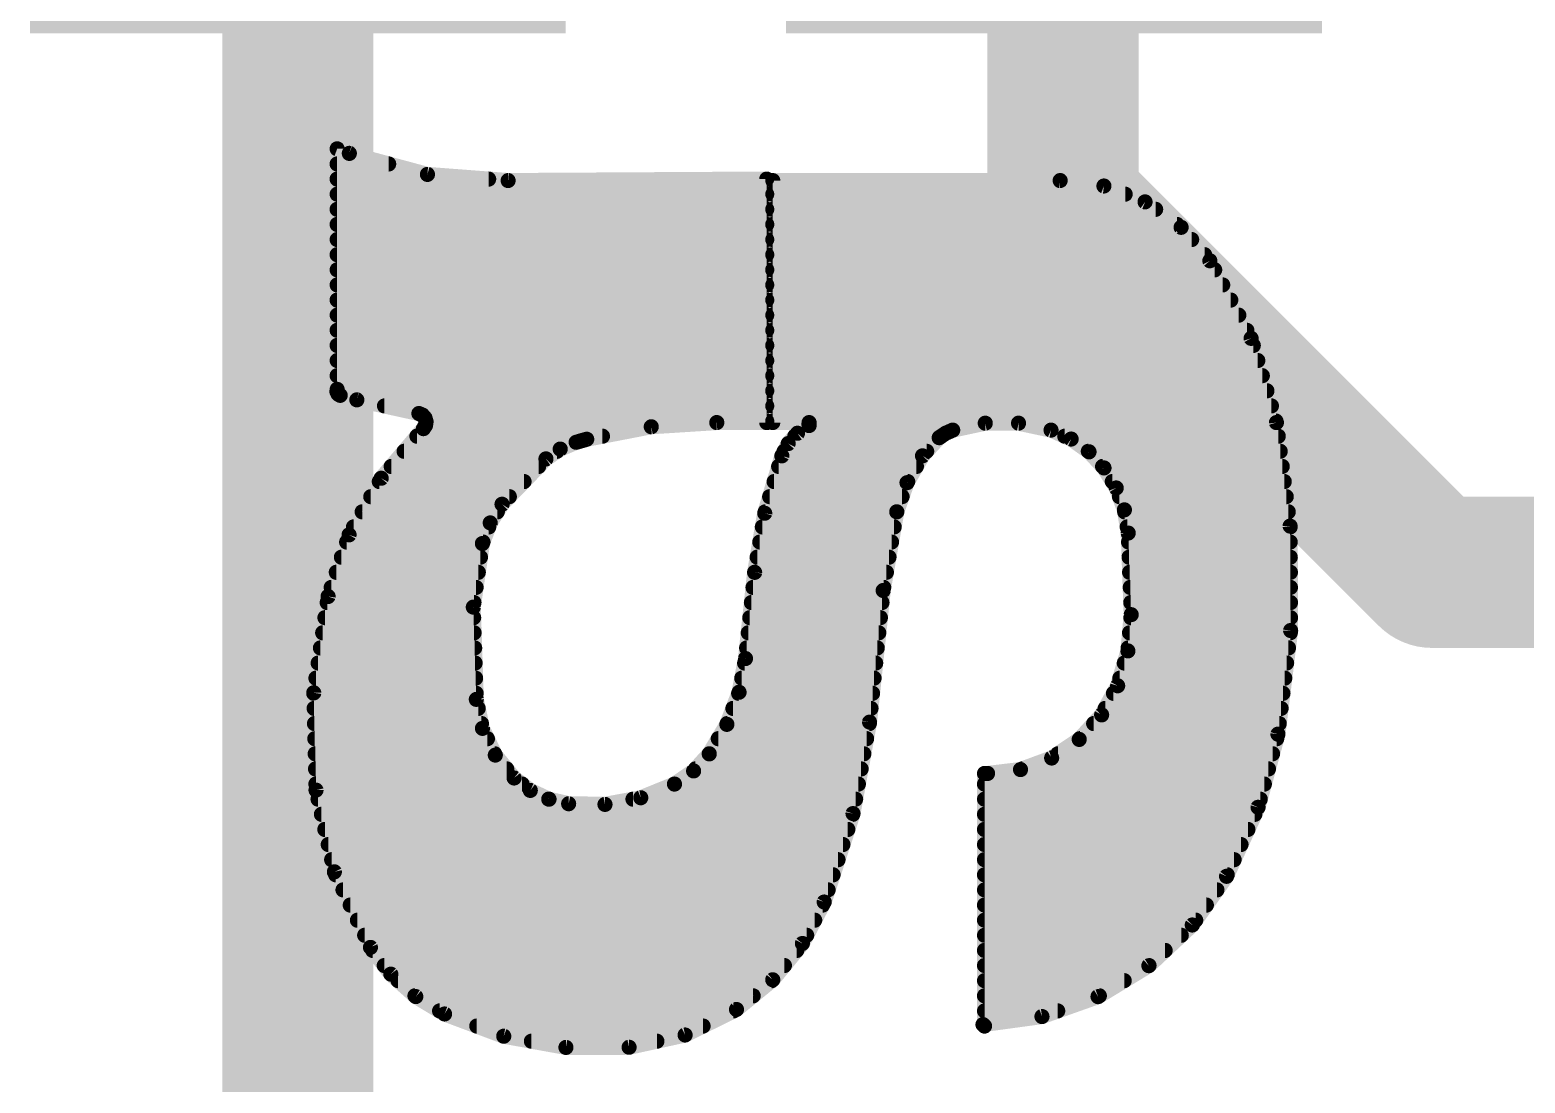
# Model space of a CAD drawing. Extents: x -15.4 to 59.8, y -10.2 to 15.4.
# Drawn here: x 7.17 to 9.681, y 4.857 to 6.626 of the extents above; entities that cross this region are included whole.
import ezdxf

# ---------------------------------------------------------------- set-up
doc = ezdxf.new("R2010")
doc.units = 0
doc.layers.add('1', color=12, linetype='CONTINUOUS')
doc.layers.add('22', color=40, linetype='CONTINUOUS')

# ---------------------------------------------------------------- blocks, each defined once
blk = doc.blocks.new('RECT')
blk.add_solid([(-0.5, -0.5), (0.5, -0.5), (-0.5, 0.5), (0.5, 0.5)])

msp = doc.modelspace()

# ---------------------------------------------------------------- linework, layer by layer
at = {"layer": '1', "const_width": 0.254}
for points in [[(7.62, 6.97), (7.62, 4.46)], [(8.905, 6.97), (8.905, 6.335)], [(9.525, 5.715), (8.905, 6.335)], [(10.795, 5.715), (9.525, 5.715)]]:
    msp.add_lwpolyline(points, dxfattribs=at)
at = {"layer": '1', "const_width": 0.127}
for points in [[(8.9499, 6.3799, 1), (8.8601, 6.2901)], [(8.8415, 6.335, 1), (8.9685, 6.335)], [(9.525, 5.7785, 1), (9.525, 5.6515)], [(9.4801, 5.6701, 1), (9.5699, 5.7599)]]:
    msp.add_lwpolyline(points, format="xyb", dxfattribs=at)
at = {"layer": '22', "const_width": 0.0127}
for points in [[(7.6924, 6.4262, 1), (7.6796, 6.4262)], [(7.6882, 6.4322, 1), (7.6838, 6.4202)], [(7.7081, 6.4247, 1), (7.7047, 6.4125)], [(7.7042, 6.4126, 1), (7.7086, 6.4246)], [(7.686, 6.4072, 1), (7.686, 6.3944)], [(7.7725, 6.3944, 1), (7.7725, 6.4072)], [(7.686, 6.3818, 1), (7.686, 6.369)], [(7.8381, 6.3896, 1), (7.8371, 6.3769)], [(7.836, 6.3771, 1), (7.8393, 6.3894)], [(7.9404, 6.369, 1), (7.9404, 6.3818)], [(7.9731, 6.3792, 1), (7.9731, 6.3666)], [(7.9726, 6.3666, 1), (7.9736, 6.3792)], [(8.4138, 6.3754, 1), (8.4011, 6.3754)], [(8.4074, 6.3691, 1), (8.4074, 6.3817)], [(8.4176, 6.3793, 1), (8.4176, 6.3666)], [(8.4239, 6.3729, 1), (8.4113, 6.3729)], [(8.901, 6.3792, 1), (8.8994, 6.3666)], [(8.9002, 6.3666, 1), (8.9002, 6.3793)], [(7.686, 6.3564, 1), (7.686, 6.3437)], [(8.4074, 6.3437, 1), (8.4074, 6.3564)], [(8.4176, 6.3564, 1), (8.4176, 6.3437)], [(8.976, 6.3697, 1), (8.9714, 6.3579)], [(8.9729, 6.3575, 1), (8.9745, 6.3701)], [(9.0094, 6.3437, 1), (9.0094, 6.3564)], [(7.686, 6.331, 1), (7.686, 6.3182)], [(8.4074, 6.3182, 1), (8.4074, 6.331)], [(8.4176, 6.331, 1), (8.4176, 6.3182)], [(9.0465, 6.3423, 1), (9.0391, 6.3319)], [(9.0405, 6.3312, 1), (9.0451, 6.343)], [(9.0605, 6.3182, 1), (9.0605, 6.331)], [(7.686, 6.3056, 1), (7.686, 6.2928)], [(8.4074, 6.2928, 1), (8.4074, 6.3056)], [(8.4176, 6.3056, 1), (8.4176, 6.2928)], [(9.0965, 6.2928, 1), (9.0965, 6.3056)], [(9.1081, 6.2985, 1), (9.0985, 6.2902)], [(9.0996, 6.2892, 1), (9.107, 6.2996)], [(7.686, 6.2802, 1), (7.686, 6.2675)], [(8.4074, 6.2675, 1), (8.4074, 6.2802)], [(8.4176, 6.2802, 1), (8.4176, 6.2675)], [(9.121, 6.2675, 1), (9.121, 6.2802)], [(7.686, 6.2548, 1), (7.686, 6.242)], [(8.4074, 6.242, 1), (8.4074, 6.2548)], [(8.4176, 6.2548, 1), (8.4176, 6.242)], [(9.1428, 6.242, 1), (9.1428, 6.2548)], [(7.686, 6.2294, 1), (7.686, 6.2166)], [(8.4074, 6.2166, 1), (8.4074, 6.2294)], [(8.4176, 6.2294, 1), (8.4176, 6.2166)], [(9.1572, 6.2412, 1), (9.146, 6.2352)], [(9.1468, 6.2341, 1), (9.1564, 6.2423)], [(9.1597, 6.2166, 1), (9.1597, 6.2294)], [(7.686, 6.204, 1), (7.686, 6.1913)], [(8.4074, 6.1913, 1), (8.4074, 6.204)], [(8.4176, 6.204, 1), (8.4176, 6.1913)], [(9.1732, 6.1913, 1), (9.1732, 6.204)], [(7.686, 6.1786, 1), (7.686, 6.1658)], [(8.4074, 6.1658, 1), (8.4074, 6.1786)], [(8.4176, 6.1786, 1), (8.4176, 6.1658)], [(9.1867, 6.1658, 1), (9.1867, 6.1786)], [(7.686, 6.1532, 1), (7.686, 6.1405)], [(8.4074, 6.1405, 1), (8.4074, 6.1532)], [(8.4176, 6.1532, 1), (8.4176, 6.1405)], [(9.2002, 6.1405, 1), (9.2002, 6.1532)], [(7.686, 6.1278, 1), (7.686, 6.1151)], [(8.4074, 6.1151, 1), (8.4074, 6.1278)], [(8.4176, 6.1278, 1), (8.4176, 6.1151)], [(9.2137, 6.1151, 1), (9.2137, 6.1278)], [(7.686, 6.1024, 1), (7.686, 6.0896)], [(8.4074, 6.0896, 1), (8.4074, 6.1024)], [(8.4176, 6.1024, 1), (8.4176, 6.0896)], [(9.227, 6.1097, 1), (9.2148, 6.106)], [(9.2153, 6.1049, 1), (9.2265, 6.1109)], [(9.2245, 6.0896, 1), (9.2245, 6.1024)], [(7.686, 6.077, 1), (7.686, 6.0643)], [(8.4074, 6.0643, 1), (8.4074, 6.077)], [(8.4176, 6.077, 1), (8.4176, 6.0643)], [(9.2321, 6.0643, 1), (9.2321, 6.077)], [(7.686, 6.0516, 1), (7.686, 6.0389)], [(8.4074, 6.0389, 1), (8.4074, 6.0516)], [(8.4176, 6.0516, 1), (8.4176, 6.0389)], [(9.2397, 6.0389, 1), (9.2397, 6.0516)], [(7.6858, 6.0262, 1), (7.6858, 6.0134)], [(7.6913, 6.021, 1), (7.68, 6.0153)], [(7.6796, 6.0223, 1), (7.6924, 6.0223)], [(7.6923, 6.0218, 1), (7.6797, 6.0228)], [(7.6909, 6.0198, 1), (7.6842, 6.009)], [(8.4074, 6.0134, 1), (8.4074, 6.0262)], [(8.4176, 6.0262, 1), (8.4176, 6.0134)], [(9.2474, 6.0134, 1), (9.2474, 6.0262)], [(7.6793, 6.0187, 1), (7.692, 6.0176)], [(7.6819, 6.0115, 1), (7.6932, 6.0173)], [(7.6928, 6.0183, 1), (7.6894, 6.0061)], [(7.6878, 6.0068, 1), (7.6944, 6.0176)], [(7.7205, 6.0108, 1), (7.7177, 5.9984)], [(7.7174, 5.9985, 1), (7.7208, 6.0107)], [(7.7655, 6.0008, 1), (7.7655, 5.9881)], [(8.4074, 5.9881, 1), (8.4074, 6.0008)], [(8.4176, 6.0008, 1), (8.4176, 5.9881)], [(9.255, 5.9881, 1), (9.255, 6.0008)], [(7.8257, 5.9875, 1), (7.8207, 5.9759)], [(7.8218, 5.9755, 1), (7.8246, 5.9879)], [(7.8339, 5.9834, 1), (7.8244, 5.9749)], [(7.8266, 5.9733, 1), (7.8317, 5.985)], [(7.8395, 5.9761, 1), (7.8274, 5.9725)], [(7.835, 5.9754, 1), (7.835, 5.9627)], [(7.8287, 5.9701, 1), (7.8382, 5.9785)], [(7.8416, 5.9672, 1), (7.829, 5.969)], [(7.8292, 5.9663, 1), (7.8414, 5.9699)], [(8.3236, 5.9729, 1), (8.3236, 5.9601)], [(8.324, 5.9602, 1), (8.3232, 5.9728)], [(8.4074, 5.9627, 1), (8.4074, 5.9754)], [(8.4074, 5.9601, 1), (8.4074, 5.9729)], [(8.4176, 5.9754, 1), (8.4176, 5.9627)], [(8.4176, 5.9729, 1), (8.4176, 5.9601)], [(8.4848, 5.9665, 1), (8.4722, 5.9665)], [(8.4785, 5.9601, 1), (8.4785, 5.9729)], [(8.7744, 5.9718, 1), (8.7744, 5.9591)], [(8.7757, 5.9593, 1), (8.7731, 5.9717)], [(8.8316, 5.9717, 1), (8.829, 5.9593)], [(8.8303, 5.9591, 1), (8.8303, 5.9718)], [(9.2697, 5.9673, 1), (9.2571, 5.9657)], [(9.2626, 5.9627, 1), (9.2626, 5.9754)], [(7.82, 5.95, 1), (7.82, 5.9372)], [(7.8255, 5.9598, 1), (7.8361, 5.9528)], [(7.8356, 5.9522, 1), (7.826, 5.9604)], [(7.8281, 5.9626, 1), (7.8406, 5.9608)], [(7.8397, 5.9582, 1), (7.8291, 5.9652)], [(8.1069, 5.9324, 1), (8.1033, 5.9446)], [(8.1315, 5.9372, 1), (8.1315, 5.95)], [(8.2131, 5.9658, 1), (8.2139, 5.9531)], [(8.2147, 5.9532, 1), (8.2122, 5.9657)], [(8.4011, 5.9665, 1), (8.4138, 5.9665)], [(8.4113, 5.9665, 1), (8.4239, 5.9665)], [(8.4546, 5.95, 1), (8.4546, 5.9372)], [(8.4556, 5.9539, 1), (8.4626, 5.9433)], [(8.4638, 5.9443, 1), (8.4543, 5.9528)], [(8.4722, 5.9614, 1), (8.4848, 5.9614)], [(8.482, 5.9561, 1), (8.475, 5.9667)], [(8.6934, 5.9463, 1), (8.7006, 5.9359)], [(8.7017, 5.9368, 1), (8.6923, 5.9454)], [(8.7006, 5.9372, 1), (8.7006, 5.95)], [(8.7052, 5.9544, 1), (8.7103, 5.9427)], [(8.7114, 5.9433, 1), (8.7042, 5.9538)], [(8.7185, 5.96, 1), (8.7211, 5.9476)], [(8.7223, 5.948, 1), (8.7173, 5.9596)], [(8.8875, 5.9596, 1), (8.8823, 5.948)], [(8.8836, 5.9476, 1), (8.8862, 5.96)], [(8.9079, 5.95, 1), (8.9079, 5.9372)], [(8.9223, 5.944, 1), (8.915, 5.9337)], [(9.2573, 5.9647, 1), (9.2695, 5.9683)], [(9.2664, 5.9372, 1), (9.2664, 5.95)], [(7.7984, 5.9246, 1), (7.7984, 5.9119)], [(8.0581, 5.9278, 1), (8.0631, 5.9161)], [(8.0552, 5.9119, 1), (8.0552, 5.9246)], [(8.0642, 5.9167, 1), (8.057, 5.9272)], [(8.0856, 5.9395, 1), (8.0892, 5.9273)], [(8.0899, 5.9276, 1), (8.0849, 5.9392)], [(8.1039, 5.9447, 1), (8.1063, 5.9323)], [(8.4367, 5.9246, 1), (8.4367, 5.9119)], [(8.4388, 5.9355, 1), (8.4482, 5.927)], [(8.4491, 5.9284, 1), (8.4379, 5.9342)], [(8.676, 5.9119, 1), (8.676, 5.9246)], [(8.9161, 5.933, 1), (8.9212, 5.9446)], [(8.9475, 5.9246, 1), (8.9475, 5.9119)], [(8.9534, 5.9217, 1), (8.944, 5.9131)], [(8.945, 5.9122, 1), (8.9524, 5.9225)], [(9.2698, 5.9119, 1), (9.2698, 5.9246)], [(7.7768, 5.8992, 1), (7.7768, 5.8864)], [(8.0243, 5.8864, 1), (8.0243, 5.8992)], [(8.033, 5.9107, 1), (8.0402, 5.9003)], [(8.0412, 5.9011, 1), (8.032, 5.9099)], [(8.4275, 5.8992, 1), (8.4275, 5.8864)], [(8.4272, 5.9135, 1), (8.4384, 5.9077)], [(8.4389, 5.9088, 1), (8.4267, 5.9124)], [(8.6587, 5.8864, 1), (8.6587, 5.8992)], [(8.6643, 5.9149, 1), (8.6737, 5.9063)], [(8.6745, 5.9074, 1), (8.6635, 5.9138)], [(8.9715, 5.8992, 1), (8.9715, 5.8864)], [(8.9792, 5.8936, 1), (8.9684, 5.887)], [(8.9691, 5.886, 1), (8.9785, 5.8946)], [(9.2731, 5.8864, 1), (9.2731, 5.8992)], [(7.7568, 5.8738, 1), (7.7568, 5.861)], [(7.7551, 5.8771, 1), (7.7648, 5.8689)], [(7.7655, 5.8699, 1), (7.7544, 5.8761)], [(7.9998, 5.861, 1), (7.9998, 5.8738)], [(8.4199, 5.8738, 1), (8.4199, 5.861)], [(8.649, 5.8635, 1), (8.6371, 5.8677)], [(8.6441, 5.861, 1), (8.6441, 5.8738)], [(8.9878, 5.8738, 1), (8.9878, 5.861)], [(9.2765, 5.861, 1), (9.2765, 5.8738)], [(7.7424, 5.8484, 1), (7.7424, 5.8357)], [(7.9752, 5.8357, 1), (7.9752, 5.8484)], [(8.4123, 5.8484, 1), (8.4123, 5.8357)], [(8.6347, 5.8357, 1), (8.6347, 5.8484)], [(8.6375, 5.8688, 1), (8.6486, 5.8624)], [(9.0003, 5.8589, 1), (8.9884, 5.8545)], [(8.9889, 5.8534, 1), (8.9998, 5.86)], [(8.9998, 5.8484, 1), (8.9998, 5.8357)], [(9.2799, 5.8357, 1), (9.2799, 5.8484)], [(7.728, 5.823, 1), (7.728, 5.8102)], [(7.9549, 5.8102, 1), (7.9549, 5.823)], [(7.9583, 5.8337, 1), (7.9675, 5.8249)], [(7.9683, 5.8259, 1), (7.9575, 5.8327)], [(8.4103, 5.8131, 1), (8.3978, 5.8152)], [(8.4048, 5.823, 1), (8.4048, 5.8102)], [(8.6321, 5.8155, 1), (8.6195, 5.8177)], [(8.6258, 5.8102, 1), (8.6258, 5.823)], [(9.0144, 5.8209, 1), (9.0018, 5.8188)], [(9.0086, 5.823, 1), (9.0086, 5.8102)], [(9.0021, 5.8176, 1), (9.014, 5.8221)], [(9.2832, 5.8102, 1), (9.2832, 5.823)], [(7.7135, 5.7976, 1), (7.7135, 5.7848)], [(7.9377, 5.8014, 1), (7.9484, 5.7946)], [(7.949, 5.7957, 1), (7.9371, 5.8002)], [(7.9405, 5.7848, 1), (7.9405, 5.7976)], [(8.4001, 5.7976, 1), (8.4001, 5.7848)], [(8.398, 5.816, 1), (8.4101, 5.8124)], [(8.6198, 5.8187, 1), (8.6318, 5.8145)], [(8.6214, 5.7848, 1), (8.6214, 5.7976)], [(9.0128, 5.7976, 1), (9.0128, 5.7848)], [(9.2927, 5.7927, 1), (9.28, 5.7926)], [(9.2864, 5.7848, 1), (9.2864, 5.7976)], [(7.7019, 5.7722, 1), (7.7019, 5.7595)], [(7.7005, 5.7811, 1), (7.7115, 5.7748)], [(7.712, 5.7759, 1), (7.7, 5.78)], [(7.9362, 5.7624, 1), (7.9236, 5.7642)], [(7.9309, 5.7595, 1), (7.9309, 5.7722)], [(8.3958, 5.7722, 1), (8.3958, 5.7595)], [(8.617, 5.7595, 1), (8.617, 5.7722)], [(9.0208, 5.7812, 1), (9.0082, 5.7808)], [(9.0082, 5.78, 1), (9.0208, 5.782)], [(9.0151, 5.7722, 1), (9.0151, 5.7595)], [(9.2801, 5.7918, 1), (9.2927, 5.7935)], [(9.2865, 5.7595, 1), (9.2865, 5.7722)], [(7.6932, 5.7468, 1), (7.6932, 5.734)], [(7.924, 5.7656, 1), (7.9358, 5.761)], [(7.9266, 5.734, 1), (7.9266, 5.7468)], [(8.3914, 5.7468, 1), (8.3914, 5.734)], [(8.6127, 5.734, 1), (8.6127, 5.7468)], [(9.016, 5.7468, 1), (9.016, 5.734)], [(9.2866, 5.734, 1), (9.2866, 5.7468)], [(7.6846, 5.7214, 1), (7.6846, 5.7086)], [(7.923, 5.7086, 1), (7.923, 5.7214)], [(8.3871, 5.7214, 1), (8.3871, 5.7086)], [(8.3934, 5.7143, 1), (8.3808, 5.7157)], [(8.6083, 5.7086, 1), (8.6083, 5.7214)], [(9.0169, 5.7214, 1), (9.0169, 5.7086)], [(9.2868, 5.7086, 1), (9.2868, 5.7214)], [(7.676, 5.696, 1), (7.676, 5.6833)], [(7.9193, 5.6833, 1), (7.9193, 5.696)], [(8.3844, 5.696, 1), (8.3844, 5.6833)], [(8.3808, 5.7161, 1), (8.3934, 5.7139)], [(8.6039, 5.6833, 1), (8.6039, 5.696)], [(9.0178, 5.696, 1), (9.0178, 5.6833)], [(9.2869, 5.6833, 1), (9.2869, 5.696)], [(7.6693, 5.6706, 1), (7.6693, 5.6578)], [(7.6771, 5.6735, 1), (7.6645, 5.6753)], [(7.6648, 5.6764, 1), (7.6768, 5.6724)], [(7.9157, 5.6578, 1), (7.9157, 5.6706)], [(8.3817, 5.6706, 1), (8.3817, 5.6578)], [(8.5967, 5.6856, 1), (8.6093, 5.6834)], [(8.6093, 5.6838, 1), (8.5967, 5.6852)], [(8.6009, 5.6578, 1), (8.6009, 5.6706)], [(9.0188, 5.6706, 1), (9.0188, 5.6578)], [(9.287, 5.6578, 1), (9.287, 5.6706)], [(7.6655, 5.6452, 1), (7.6655, 5.6325)], [(7.9209, 5.6568, 1), (7.9083, 5.6564)], [(7.9083, 5.6575, 1), (7.9209, 5.6557)], [(7.9152, 5.6325, 1), (7.9152, 5.6452)], [(8.379, 5.6452, 1), (8.379, 5.6325)], [(8.5983, 5.6325, 1), (8.5983, 5.6452)], [(9.019, 5.6452, 1), (9.019, 5.6325)], [(9.0258, 5.6433, 1), (9.0132, 5.6445)], [(9.0132, 5.6437, 1), (9.0258, 5.6441)], [(9.2871, 5.6325, 1), (9.2871, 5.6452)], [(7.6617, 5.6198, 1), (7.6617, 5.6071)], [(7.916, 5.6071, 1), (7.916, 5.6198)], [(8.3764, 5.6198, 1), (8.3764, 5.6071)], [(8.5956, 5.6071, 1), (8.5956, 5.6198)], [(9.0167, 5.6198, 1), (9.0167, 5.6071)], [(9.2935, 5.6165, 1), (9.2809, 5.618)], [(9.2867, 5.6071, 1), (9.2867, 5.6198)], [(7.6579, 5.5944, 1), (7.6579, 5.5816)], [(7.9169, 5.5816, 1), (7.9169, 5.5944)], [(8.3737, 5.5944, 1), (8.3737, 5.5816)], [(8.593, 5.5816, 1), (8.593, 5.5944)], [(9.0144, 5.5944, 1), (9.0144, 5.5816)], [(9.2809, 5.6172, 1), (9.2936, 5.6173)], [(9.2836, 5.5816, 1), (9.2836, 5.5944)], [(7.6541, 5.569, 1), (7.6541, 5.5563)], [(7.9177, 5.5563, 1), (7.9177, 5.569)], [(8.3703, 5.569, 1), (8.3703, 5.5563)], [(8.3655, 5.5709, 1), (8.3781, 5.5695)], [(8.378, 5.569, 1), (8.3656, 5.5714)], [(8.5904, 5.5563, 1), (8.5904, 5.569)], [(9.0079, 5.569, 1), (9.0079, 5.5563)], [(9.0076, 5.5837, 1), (9.0203, 5.5825)], [(9.02, 5.5813, 1), (9.0079, 5.5849)], [(9.2805, 5.5563, 1), (9.2805, 5.569)], [(7.6503, 5.5436, 1), (7.6503, 5.5309)], [(7.9185, 5.5309, 1), (7.9185, 5.5436)], [(8.3655, 5.5436, 1), (8.3655, 5.5309)], [(8.5877, 5.5309, 1), (8.5877, 5.5436)], [(9.0004, 5.5436, 1), (9.0004, 5.5309)], [(9.2774, 5.5309, 1), (9.2774, 5.5436)], [(7.653, 5.5128, 1), (7.6403, 5.5125)], [(7.6467, 5.5182, 1), (7.6467, 5.5054)], [(7.9194, 5.5054, 1), (7.9194, 5.5182)], [(8.3603, 5.5182, 1), (8.3603, 5.5054)], [(8.3669, 5.5113, 1), (8.355, 5.5158)], [(8.5851, 5.5054, 1), (8.5851, 5.5182)], [(8.9897, 5.5182, 1), (8.9897, 5.5054)], [(8.9906, 5.5263, 1), (9.0028, 5.5227)], [(9.0023, 5.5214, 1), (8.9911, 5.5276)], [(9.2743, 5.5054, 1), (9.2743, 5.5182)], [(7.6404, 5.5136, 1), (7.653, 5.5117)], [(7.6473, 5.4928, 1), (7.6473, 5.4801)], [(7.9259, 5.5029, 1), (7.9135, 5.5003)], [(7.9134, 5.5014, 1), (7.926, 5.5018)], [(7.9229, 5.4801, 1), (7.9229, 5.4928)], [(8.3506, 5.4928, 1), (8.3506, 5.4801)], [(8.3547, 5.5148, 1), (8.3672, 5.5124)], [(8.5825, 5.4801, 1), (8.5825, 5.4928)], [(8.9758, 5.4928, 1), (8.9758, 5.4801)], [(9.2712, 5.4801, 1), (9.2712, 5.4928)], [(8.5863, 5.4624, 1), (8.5739, 5.4646)], [(8.9643, 5.4787, 1), (8.9754, 5.4725)], [(8.9745, 5.4713, 1), (8.9651, 5.4799)], [(7.6479, 5.4674, 1), (7.6479, 5.4546)], [(7.9357, 5.4557, 1), (7.9243, 5.4501)], [(7.9238, 5.4516, 1), (7.9362, 5.4542)], [(7.9283, 5.4546, 1), (7.9283, 5.4674)], [(8.3345, 5.462, 1), (8.3464, 5.4574)], [(8.341, 5.4674, 1), (8.341, 5.4546)], [(8.3459, 5.4564, 1), (8.335, 5.463)], [(8.5738, 5.4642, 1), (8.5864, 5.4628)], [(8.5797, 5.4546, 1), (8.5797, 5.4674)], [(8.9565, 5.4674, 1), (8.9565, 5.4546)], [(9.2596, 5.444, 1), (9.2722, 5.4424)], [(9.272, 5.4415, 1), (9.2598, 5.4449)], [(9.2681, 5.4546, 1), (9.2681, 5.4674)], [(7.6485, 5.442, 1), (7.6485, 5.4292)], [(7.9383, 5.4292, 1), (7.9383, 5.442)], [(8.3261, 5.442, 1), (8.3261, 5.4292)], [(8.5751, 5.4292, 1), (8.5751, 5.442)], [(8.9275, 5.4387, 1), (8.9369, 5.4301)], [(8.9333, 5.442, 1), (8.9333, 5.4292)], [(8.9357, 5.4291, 1), (8.9286, 5.4397)], [(9.2638, 5.4292, 1), (9.2638, 5.442)], [(7.6491, 5.4166, 1), (7.6491, 5.4039)], [(7.9565, 5.4121, 1), (7.9467, 5.404)], [(7.9459, 5.4053, 1), (7.9573, 5.4108)], [(7.9505, 5.4039, 1), (7.9505, 5.4166)], [(8.3054, 5.4135, 1), (8.3164, 5.4069)], [(8.3109, 5.4166, 1), (8.3109, 5.4039)], [(8.3156, 5.4059, 1), (8.3062, 5.4145)], [(8.5705, 5.4039, 1), (8.5705, 5.4166)], [(8.8824, 5.4085, 1), (8.8895, 5.3979)], [(8.8881, 5.3973, 1), (8.8837, 5.4092)], [(8.8963, 5.4166, 1), (8.8963, 5.4039)], [(9.2569, 5.4039, 1), (9.2569, 5.4166)], [(7.6497, 5.3912, 1), (7.6497, 5.3784)], [(7.9707, 5.3784, 1), (7.9707, 5.3912)], [(7.9871, 5.3746, 1), (7.9793, 5.3646)], [(7.9783, 5.3656, 1), (7.9881, 5.3736)], [(8.2799, 5.3857, 1), (8.2893, 5.3772)], [(8.2882, 5.3762, 1), (8.281, 5.3867)], [(8.2877, 5.3912, 1), (8.2877, 5.3784)], [(8.5659, 5.3784, 1), (8.5659, 5.3912)], [(8.7732, 5.3836, 1), (8.7732, 5.3708)], [(8.7796, 5.3772, 1), (8.7669, 5.3772)], [(8.7775, 5.3835, 1), (8.7789, 5.3709)], [(8.7782, 5.3708, 1), (8.7782, 5.3836)], [(8.8314, 5.3897, 1), (8.8358, 5.3778)], [(8.8364, 5.3912, 1), (8.8364, 5.3784)], [(8.8344, 5.3775, 1), (8.8329, 5.3901)], [(9.25, 5.3784, 1), (9.25, 5.3912)], [(7.6503, 5.3658, 1), (7.6503, 5.353)], [(7.6567, 5.3506, 1), (7.6443, 5.3478)], [(7.6442, 5.3491, 1), (7.6568, 5.3493)], [(7.9965, 5.353, 1), (7.9965, 5.3658)], [(8.0131, 5.3545, 1), (8.0076, 5.343)], [(8.0065, 5.3437, 1), (8.0142, 5.3538)], [(8.1935, 5.3423, 1), (8.1983, 5.3305)], [(8.197, 5.3302, 1), (8.1947, 5.3427)], [(8.2525, 5.3658, 1), (8.2525, 5.353)], [(8.2489, 5.3646, 1), (8.2561, 5.3542)], [(8.2549, 5.3535, 1), (8.2501, 5.3653)], [(8.5613, 5.353, 1), (8.5613, 5.3658)], [(8.7732, 5.3658, 1), (8.7732, 5.353)], [(9.2431, 5.353, 1), (9.2431, 5.3658)], [(7.6539, 5.3404, 1), (7.6539, 5.3277)], [(8.0428, 5.3403, 1), (8.0399, 5.3279)], [(8.0386, 5.3284, 1), (8.044, 5.3398)], [(8.0418, 5.3277, 1), (8.0418, 5.3404)], [(8.0748, 5.3327, 1), (8.0746, 5.3201)], [(8.0733, 5.3202, 1), (8.0761, 5.3326)], [(8.1346, 5.3315, 1), (8.137, 5.319)], [(8.1357, 5.3189, 1), (8.1359, 5.3316)], [(8.1828, 5.3404, 1), (8.1828, 5.3277)], [(8.5567, 5.3277, 1), (8.5567, 5.3404)], [(8.7732, 5.3404, 1), (8.7732, 5.3277)], [(9.2264, 5.322, 1), (9.2386, 5.3187)], [(9.2383, 5.3177, 1), (9.2267, 5.323)], [(9.2362, 5.3277, 1), (9.2362, 5.3404)], [(7.6596, 5.315, 1), (7.6596, 5.3022)], [(8.5461, 5.3109, 1), (8.5586, 5.3087)], [(8.5583, 5.3078, 1), (8.5463, 5.3118)], [(8.5519, 5.3022, 1), (8.5519, 5.315)], [(8.7732, 5.315, 1), (8.7732, 5.3022)], [(9.2271, 5.3022, 1), (9.2271, 5.315)], [(7.6653, 5.2896, 1), (7.6653, 5.2768)], [(8.5436, 5.2768, 1), (8.5436, 5.2896)], [(8.7732, 5.2896, 1), (8.7732, 5.2768)], [(9.2155, 5.2768, 1), (9.2155, 5.2896)], [(7.671, 5.2642, 1), (7.671, 5.2515)], [(8.5354, 5.2515, 1), (8.5354, 5.2642)], [(8.7732, 5.2642, 1), (8.7732, 5.2515)], [(9.2039, 5.2515, 1), (9.2039, 5.2642)], [(7.6768, 5.2388, 1), (7.6768, 5.226)], [(7.6871, 5.2147, 1), (7.6756, 5.2093)], [(8.5271, 5.226, 1), (8.5271, 5.2388)], [(8.7732, 5.2388, 1), (8.7732, 5.226)], [(9.1923, 5.226, 1), (9.1923, 5.2388)], [(7.6751, 5.2106, 1), (7.6875, 5.2134)], [(7.6837, 5.2134, 1), (7.6837, 5.2006)], [(8.5188, 5.2006, 1), (8.5188, 5.2134)], [(8.7732, 5.2134, 1), (8.7732, 5.2006)], [(9.1738, 5.2071, 1), (9.1854, 5.2019)], [(9.1848, 5.2008, 1), (9.1744, 5.2082)], [(9.1807, 5.2006, 1), (9.1807, 5.2134)], [(7.6958, 5.188, 1), (7.6958, 5.1753)], [(8.5095, 5.1583, 1), (8.4983, 5.1643)], [(8.5105, 5.1753, 1), (8.5105, 5.188)], [(8.7732, 5.188, 1), (8.7732, 5.1753)], [(9.1635, 5.1753, 1), (9.1635, 5.188)], [(7.708, 5.1626, 1), (7.708, 5.1498)], [(8.4979, 5.1633, 1), (8.5099, 5.1593)], [(8.5012, 5.1498, 1), (8.5012, 5.1626)], [(8.7732, 5.1626, 1), (8.7732, 5.1498)], [(9.1457, 5.1498, 1), (9.1457, 5.1626)], [(7.7201, 5.1372, 1), (7.7201, 5.1244)], [(8.4879, 5.1244, 1), (8.4879, 5.1372)], [(8.7732, 5.1372, 1), (8.7732, 5.1244)], [(9.1169, 5.1264, 1), (9.1273, 5.1191)], [(9.1265, 5.1181, 1), (9.1178, 5.1274)], [(9.1278, 5.1244, 1), (9.1278, 5.1372)], [(7.7322, 5.1118, 1), (7.7322, 5.0991)], [(7.747, 5.0889, 1), (7.7368, 5.0813)], [(8.4617, 5.0946, 1), (8.4729, 5.0887)], [(8.4722, 5.0876, 1), (8.4624, 5.0957)], [(8.4745, 5.0991, 1), (8.4745, 5.1118)], [(8.7732, 5.1118, 1), (8.7732, 5.0991)], [(9.1036, 5.0991, 1), (9.1036, 5.1118)], [(7.7362, 5.0824, 1), (7.7476, 5.0878)], [(7.7458, 5.0864, 1), (7.7458, 5.0736)], [(8.4578, 5.0736, 1), (8.4578, 5.0864)], [(8.7732, 5.0864, 1), (8.7732, 5.0736)], [(9.0765, 5.0736, 1), (9.0765, 5.0864)], [(7.7651, 5.061, 1), (7.7651, 5.0483)], [(7.7804, 5.0449, 1), (7.7719, 5.0355)], [(7.7711, 5.0364, 1), (7.7812, 5.0441)], [(8.4371, 5.0483, 1), (8.4371, 5.061)], [(8.7732, 5.061, 1), (8.7732, 5.0483)], [(9.0448, 5.059, 1), (9.0535, 5.0498)], [(9.0525, 5.049, 1), (9.0459, 5.0598)], [(9.0494, 5.0483, 1), (9.0494, 5.061)], [(7.7884, 5.0356, 1), (7.7884, 5.0229)], [(8.4126, 5.0347, 1), (8.4225, 5.0267)], [(8.4216, 5.0258, 1), (8.4135, 5.0356)], [(8.4157, 5.0229, 1), (8.4157, 5.0356)], [(8.7732, 5.0356, 1), (8.7732, 5.0229)], [(9.0078, 5.0229, 1), (9.0078, 5.0356)], [(7.8167, 5.0102, 1), (7.8167, 4.9974)], [(7.8214, 5.0079, 1), (7.8148, 4.9971)], [(7.8139, 4.9978, 1), (7.8223, 5.0072)], [(8.3846, 4.9974, 1), (8.3846, 5.0102)], [(8.7732, 5.0102, 1), (8.7732, 4.9974)], [(8.9605, 5.0079, 1), (8.9671, 4.997)], [(8.9659, 4.9965, 1), (8.9617, 5.0084)], [(8.966, 4.9974, 1), (8.966, 5.0102)], [(7.858, 4.9848, 1), (7.858, 4.9721)], [(7.8686, 4.9792, 1), (7.8642, 4.9674)], [(7.8631, 4.9679, 1), (7.8697, 4.9787)], [(8.3526, 4.9858, 1), (8.3606, 4.976)], [(8.3516, 4.9721, 1), (8.3516, 4.9848)], [(8.3594, 4.9752, 1), (8.3538, 4.9866)], [(8.7732, 4.9848, 1), (8.7732, 4.9721)], [(8.8675, 4.975, 1), (8.8718, 4.963)], [(8.8705, 4.9627, 1), (8.8688, 4.9753)], [(8.8961, 4.9721, 1), (8.8961, 4.9848)], [(7.9205, 4.9594, 1), (7.9205, 4.9466)], [(7.9669, 4.9422, 1), (7.9646, 4.9297)], [(7.9635, 4.93, 1), (7.968, 4.9419)], [(8.2675, 4.9437, 1), (8.2732, 4.9323)], [(8.2717, 4.9318, 1), (8.269, 4.9442)], [(8.3005, 4.9466, 1), (8.3005, 4.9594)], [(8.7697, 4.9618, 1), (8.7715, 4.9492)], [(8.775, 4.9601, 1), (8.7662, 4.9509)], [(8.7669, 4.953, 1), (8.7796, 4.953)], [(8.7688, 4.9484, 1), (8.7776, 4.9576)], [(8.0123, 4.934, 1), (8.0123, 4.9212)], [(8.0702, 4.9235, 1), (8.0702, 4.9108)], [(8.0691, 4.9109, 1), (8.0713, 4.9234)], [(8.1749, 4.9236, 1), (8.1777, 4.9112)], [(8.1763, 4.9111, 1), (8.1763, 4.9237)], [(8.2229, 4.9212, 1), (8.2229, 4.934)]]:
    msp.add_lwpolyline(points, format="xyb", dxfattribs=at)
at = {"layer": '22', "const_width": 0.0254}
for points in [[(7.686, 6.0223), (7.686, 6.4262)], [(7.686, 6.4262), (7.7064, 6.4186)], [(7.7064, 6.4186), (7.8376, 6.3832)], [(7.686, 6.4008), (7.7725, 6.4008)], [(7.686, 6.3754), (7.9404, 6.3754)], [(7.8376, 6.3832), (7.9731, 6.3729)], [(7.9731, 6.3729), (8.4074, 6.3754)], [(8.4074, 6.3754), (8.4074, 5.9665)], [(8.4176, 5.9665), (8.4176, 6.3729)], [(8.4176, 6.3729), (8.9002, 6.3729)], [(8.9002, 6.3729), (8.9737, 6.3638)], [(7.686, 6.35), (8.4074, 6.35)], [(8.4176, 6.35), (9.0094, 6.35)], [(8.9737, 6.3638), (9.0428, 6.3371)], [(7.686, 6.3246), (8.4074, 6.3246)], [(8.4176, 6.3246), (9.0605, 6.3246)], [(9.0428, 6.3371), (9.1033, 6.2944)], [(7.686, 6.2992), (8.4074, 6.2992)], [(8.4176, 6.2992), (9.0965, 6.2992)], [(9.1033, 6.2944), (9.1516, 6.2382)], [(7.686, 6.2738), (8.4074, 6.2738)], [(8.4176, 6.2738), (9.121, 6.2738)], [(7.686, 6.2484), (8.4074, 6.2484)], [(8.4176, 6.2484), (9.1428, 6.2484)], [(7.686, 6.223), (8.4074, 6.223)], [(8.4176, 6.223), (9.1597, 6.223)], [(9.1516, 6.2382), (9.2209, 6.1079)], [(7.686, 6.1976), (8.4074, 6.1976)], [(8.4176, 6.1976), (9.1732, 6.1976)], [(7.686, 6.1722), (8.4074, 6.1722)], [(8.4176, 6.1722), (9.1867, 6.1722)], [(7.686, 6.1468), (8.4074, 6.1468)], [(8.4176, 6.1468), (9.2002, 6.1468)], [(7.686, 6.1214), (8.4074, 6.1214)], [(8.4176, 6.1214), (9.2137, 6.1214)], [(7.686, 6.096), (8.4074, 6.096)], [(8.4176, 6.096), (9.2245, 6.096)], [(9.2209, 6.1079), (9.2634, 5.9665)], [(7.686, 6.0706), (8.4074, 6.0706)], [(8.4176, 6.0706), (9.2321, 6.0706)], [(7.686, 6.0452), (8.4074, 6.0452)], [(8.4176, 6.0452), (9.2397, 6.0452)], [(7.6857, 6.0181), (7.686, 6.0223)], [(7.6875, 6.0144), (7.6857, 6.0181)], [(7.6858, 6.0198), (8.4074, 6.0198)], [(7.6911, 6.0122), (7.6875, 6.0144)], [(8.4176, 6.0198), (9.2474, 6.0198)], [(7.7191, 6.0046), (7.6911, 6.0122)], [(7.8232, 5.9817), (7.7191, 6.0046)], [(7.7655, 5.9944), (8.4074, 5.9944)], [(8.4176, 5.9944), (9.255, 5.9944)], [(7.8291, 5.9791), (7.8232, 5.9817)], [(7.8334, 5.9743), (7.8291, 5.9791)], [(7.8353, 5.9681), (7.8334, 5.9743)], [(7.8344, 5.9617), (7.8353, 5.9681)], [(7.835, 5.969), (8.4074, 5.969)], [(8.3236, 5.9665), (8.2135, 5.9595)], [(8.4074, 5.9665), (8.3236, 5.9665)], [(8.4176, 5.969), (9.2626, 5.969)], [(8.4785, 5.9665), (8.4176, 5.9665)], [(8.4785, 5.9614), (8.4785, 5.9665)], [(8.7744, 5.9655), (8.7198, 5.9538)], [(8.8303, 5.9655), (8.7744, 5.9655)], [(8.8849, 5.9538), (8.8303, 5.9655)], [(9.2634, 5.9665), (9.2864, 5.7926)], [(7.76, 5.873), (7.8308, 5.9563)], [(7.82, 5.9436), (8.1315, 5.9436)], [(7.8308, 5.9563), (7.8344, 5.9617)], [(8.1051, 5.9385), (8.0874, 5.9334)], [(8.2135, 5.9595), (8.1051, 5.9385)], [(8.4435, 5.9313), (8.4591, 5.9486)], [(8.4546, 5.9436), (8.7006, 5.9436)], [(8.4591, 5.9486), (8.4785, 5.9614)], [(8.697, 5.9411), (8.669, 5.9106)], [(8.7078, 5.9485), (8.697, 5.9411)], [(8.7198, 5.9538), (8.7078, 5.9485)], [(8.9187, 5.9388), (8.8849, 5.9538)], [(8.9079, 5.9436), (9.2664, 5.9436)], [(8.9487, 5.9174), (8.9187, 5.9388)], [(7.7984, 5.9182), (8.0552, 5.9182)], [(8.0606, 5.9219), (8.0366, 5.9055)], [(8.0874, 5.9334), (8.0606, 5.9219)], [(8.4328, 5.9106), (8.4435, 5.9313)], [(8.4367, 5.9182), (8.676, 5.9182)], [(8.9475, 5.9182), (9.2698, 5.9182)], [(8.9738, 5.8903), (8.9487, 5.9174)], [(7.7768, 5.8928), (8.0243, 5.8928)], [(8.0366, 5.9055), (7.9629, 5.8293)], [(8.404, 5.8142), (8.4328, 5.9106)], [(8.4275, 5.8928), (8.6587, 5.8928)], [(8.669, 5.9106), (8.6431, 5.8656)], [(8.9715, 5.8928), (9.2731, 5.8928)], [(8.9944, 5.8567), (8.9738, 5.8903)], [(7.706, 5.7779), (7.76, 5.873)], [(7.7568, 5.8674), (7.9998, 5.8674)], [(8.4199, 5.8674), (8.6441, 5.8674)], [(8.6431, 5.8656), (8.6258, 5.8166)], [(8.9878, 5.8674), (9.2765, 5.8674)], [(7.7424, 5.842), (7.9752, 5.842)], [(8.4123, 5.842), (8.6347, 5.842)], [(9.0081, 5.8198), (8.9944, 5.8567)], [(8.9998, 5.842), (9.2799, 5.842)], [(7.728, 5.8166), (7.9549, 5.8166)], [(7.9629, 5.8293), (7.9431, 5.798)], [(8.3871, 5.715), (8.404, 5.8142)], [(8.4048, 5.8166), (8.6258, 5.8166)], [(8.6258, 5.8166), (8.603, 5.6845)], [(9.0145, 5.781), (9.0081, 5.8198)], [(9.0086, 5.8166), (9.2832, 5.8166)], [(7.7135, 5.7912), (7.9405, 5.7912)], [(7.9431, 5.798), (7.9299, 5.7633)], [(8.4001, 5.7912), (8.6214, 5.7912)], [(9.0128, 5.7912), (9.2864, 5.7912)], [(9.2864, 5.7926), (9.2872, 5.6173)], [(7.6708, 5.6744), (7.706, 5.7779)], [(7.7019, 5.7658), (7.9309, 5.7658)], [(7.9299, 5.7633), (7.9146, 5.6566)], [(8.3958, 5.7658), (8.617, 5.7658)], [(9.0195, 5.6439), (9.0145, 5.781)], [(9.0151, 5.7658), (9.2865, 5.7658)], [(7.6932, 5.7404), (7.9266, 5.7404)], [(8.3914, 5.7404), (8.6127, 5.7404)], [(9.016, 5.7404), (9.2866, 5.7404)], [(7.6846, 5.715), (7.923, 5.715)], [(8.3718, 5.5702), (8.3871, 5.715)], [(8.3871, 5.715), (8.6083, 5.715)], [(9.0169, 5.715), (9.2868, 5.715)], [(7.676, 5.6896), (7.9193, 5.6896)], [(8.3844, 5.6896), (8.6039, 5.6896)], [(9.0178, 5.6896), (9.2869, 5.6896)], [(7.6467, 5.5127), (7.6708, 5.6744)], [(7.6693, 5.6642), (7.9157, 5.6642)], [(8.3817, 5.6642), (8.6009, 5.6642)], [(8.603, 5.6845), (8.5801, 5.4635)], [(9.0188, 5.6642), (9.287, 5.6642)], [(7.6655, 5.6388), (7.9152, 5.6388)], [(7.9146, 5.6566), (7.9197, 5.5016)], [(8.379, 5.6388), (8.5983, 5.6388)], [(9.014, 5.5831), (9.0195, 5.6439)], [(9.019, 5.6388), (9.2871, 5.6388)], [(7.6617, 5.6134), (7.916, 5.6134)], [(8.3764, 5.6134), (8.5956, 5.6134)], [(9.0167, 5.6134), (9.2867, 5.6134)], [(9.2872, 5.6173), (9.2659, 5.4432)], [(7.6579, 5.588), (7.9169, 5.588)], [(8.3737, 5.588), (8.593, 5.588)], [(9.0144, 5.588), (9.2836, 5.588)], [(7.6541, 5.5626), (7.9177, 5.5626)], [(8.361, 5.5136), (8.3718, 5.5702)], [(8.3703, 5.5626), (8.5904, 5.5626)], [(8.9967, 5.5245), (9.014, 5.5831)], [(9.0079, 5.5626), (9.2805, 5.5626)], [(7.6503, 5.5372), (7.9185, 5.5372)], [(8.3655, 5.5372), (8.5877, 5.5372)], [(9.0004, 5.5372), (9.2774, 5.5372)], [(7.6505, 5.3492), (7.6467, 5.5127)], [(7.6467, 5.5118), (7.9194, 5.5118)], [(8.3405, 5.4597), (8.361, 5.5136)], [(8.3603, 5.5118), (8.5851, 5.5118)], [(8.9698, 5.4756), (8.9967, 5.5245)], [(8.9897, 5.5118), (9.2743, 5.5118)], [(7.6473, 5.4864), (7.9229, 5.4864)], [(7.9197, 5.5016), (7.93, 5.4529)], [(8.3506, 5.4864), (8.5825, 5.4864)], [(8.9758, 5.4864), (9.2712, 5.4864)], [(8.5801, 5.4635), (8.5523, 5.3098)], [(8.9322, 5.4344), (8.9698, 5.4756)], [(7.6479, 5.461), (7.9283, 5.461)], [(7.93, 5.4529), (7.9516, 5.408)], [(8.3109, 5.4102), (8.3405, 5.4597)], [(8.341, 5.461), (8.5797, 5.461)], [(8.9565, 5.461), (9.2681, 5.461)], [(9.2659, 5.4432), (9.2325, 5.3203)], [(7.6485, 5.4356), (7.9383, 5.4356)], [(8.3261, 5.4356), (8.5751, 5.4356)], [(8.8859, 5.4032), (8.9322, 5.4344)], [(8.9333, 5.4356), (9.2638, 5.4356)], [(7.6491, 5.4102), (7.9505, 5.4102)], [(7.9516, 5.408), (7.9832, 5.3696)], [(8.2846, 5.3814), (8.3109, 5.4102)], [(8.3109, 5.4102), (8.5705, 5.4102)], [(8.8336, 5.3838), (8.8859, 5.4032)], [(8.8963, 5.4102), (9.2569, 5.4102)], [(7.6497, 5.3848), (7.9707, 5.3848)], [(7.9832, 5.3696), (8.0104, 5.3487)], [(8.2525, 5.3594), (8.2846, 5.3814)], [(8.2877, 5.3848), (8.5659, 5.3848)], [(8.7732, 4.953), (8.7732, 5.3772)], [(8.7732, 5.3772), (8.7782, 5.3772)], [(8.7782, 5.3772), (8.8336, 5.3838)], [(8.8364, 5.3848), (9.25, 5.3848)], [(7.6503, 5.3594), (7.9965, 5.3594)], [(7.6813, 5.212), (7.6505, 5.3492)], [(8.0104, 5.3487), (8.0413, 5.3341)], [(8.1358, 5.3253), (8.1959, 5.3364)], [(8.1959, 5.3364), (8.2525, 5.3594)], [(8.2525, 5.3594), (8.5613, 5.3594)], [(8.7732, 5.3594), (9.2431, 5.3594)], [(7.6539, 5.334), (8.0418, 5.334)], [(8.0413, 5.3341), (8.0747, 5.3264)], [(8.0747, 5.3264), (8.1358, 5.3253)], [(8.1828, 5.334), (8.5567, 5.334)], [(8.7732, 5.334), (9.2362, 5.334)], [(9.2325, 5.3203), (9.1796, 5.2045)], [(7.6596, 5.3086), (8.5519, 5.3086)], [(8.5523, 5.3098), (8.5039, 5.1613)], [(8.7732, 5.3086), (9.2271, 5.3086)], [(7.6653, 5.2832), (8.5436, 5.2832)], [(8.7732, 5.2832), (9.2155, 5.2832)], [(7.671, 5.2578), (8.5354, 5.2578)], [(8.7732, 5.2578), (9.2039, 5.2578)], [(7.6768, 5.2324), (8.5271, 5.2324)], [(7.7419, 5.0851), (7.6813, 5.212)], [(8.7732, 5.2324), (9.1923, 5.2324)], [(7.6837, 5.207), (8.5188, 5.207)], [(8.7732, 5.207), (9.1807, 5.207)], [(9.1796, 5.2045), (9.1221, 5.1227)], [(7.6958, 5.1816), (8.5105, 5.1816)], [(8.5039, 5.1613), (8.4673, 5.0916)], [(8.7732, 5.1816), (9.1635, 5.1816)], [(7.708, 5.1562), (8.5012, 5.1562)], [(8.7732, 5.1562), (9.1457, 5.1562)], [(7.7201, 5.1308), (8.4879, 5.1308)], [(8.7732, 5.1308), (9.1278, 5.1308)], [(9.1221, 5.1227), (9.0492, 5.0544)], [(7.7322, 5.1054), (8.4745, 5.1054)], [(7.7761, 5.0402), (7.7419, 5.0851)], [(8.4673, 5.0916), (8.4175, 5.0307)], [(8.7732, 5.1054), (9.1036, 5.1054)], [(7.7458, 5.08), (8.4578, 5.08)], [(8.7732, 5.08), (9.0765, 5.08)], [(7.7651, 5.0546), (8.4371, 5.0546)], [(7.8181, 5.0025), (7.7761, 5.0402)], [(8.7732, 5.0546), (9.0494, 5.0546)], [(9.0492, 5.0544), (8.9638, 5.0024)], [(7.7884, 5.0292), (8.4157, 5.0292)], [(8.4175, 5.0307), (8.3566, 4.9809)], [(8.7732, 5.0292), (9.0078, 5.0292)], [(7.8167, 5.0038), (8.3846, 5.0038)], [(7.8664, 4.9733), (7.8181, 5.0025)], [(8.7732, 5.0038), (8.966, 5.0038)], [(8.9638, 5.0024), (8.8696, 4.969)], [(7.858, 4.9784), (8.3516, 4.9784)], [(7.9657, 4.936), (7.8664, 4.9733)], [(8.3566, 4.9809), (8.2704, 4.938)], [(8.8696, 4.969), (8.7706, 4.9555)], [(8.7732, 4.9784), (8.8961, 4.9784)], [(7.9205, 4.953), (8.3005, 4.953)], [(8.0702, 4.9172), (7.9657, 4.936)], [(8.2704, 4.938), (8.1763, 4.9174)], [(8.7706, 4.9555), (8.7732, 4.953)], [(8.0123, 4.9276), (8.2229, 4.9276)], [(8.1763, 4.9174), (8.0702, 4.9172)]]:
    msp.add_lwpolyline(points, dxfattribs=at)

# ---------------------------------------------------------------- block references
at = {"layer": '1', "xscale": 0.7, "yscale": 0.9, "rotation": 270}
for p in [(7.62, 6.97), (8.89, 6.97)]:
    msp.add_blockref('RECT', p, dxfattribs=at)

doc.saveas('drawing.dxf')
